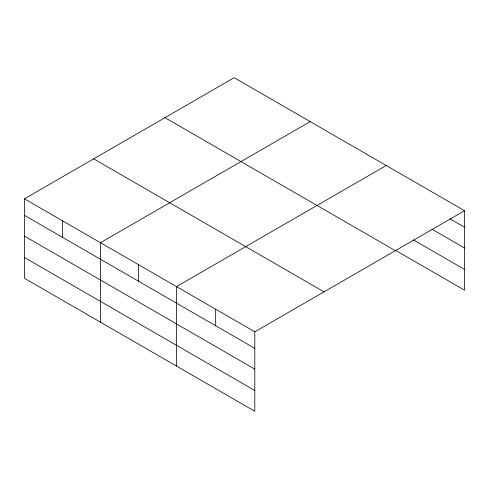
<?xml version="1.0" encoding="UTF-8"?>
<svg xmlns="http://www.w3.org/2000/svg" width="489" height="489" viewBox="0 0 489 489"><rect width="100%" height="100%" fill="white"/><g stroke="black" fill="none" stroke-linecap="round" stroke-linejoin="round"><path stroke-width="0.73" d="M395.363 250.24L464.55 290.185L464.55 210.722L234.188 77.72L24.45 198.815L24.45 278.278L254.812 411.28L254.812 331.811L24.45 198.815M310.209 121.614L100.471 242.703L100.471 322.172M386.231 165.502L176.486 286.597L176.486 366.059M254.812 331.811L464.55 210.722M450.192 218.968L464.55 227.257M431.915 229.182L464.55 248.027M413.639 240.026L464.55 269.421M164.976 117.684L395.338 250.68M93.662 158.858L324.024 291.854M24.45 215.356L254.812 348.351M24.45 236.12L254.812 369.116M24.45 257.514L254.812 390.509M215.649 309.201L215.649 325.741M138.479 264.647L138.479 281.187M62.458 220.759L62.458 237.299"/></g></svg>
